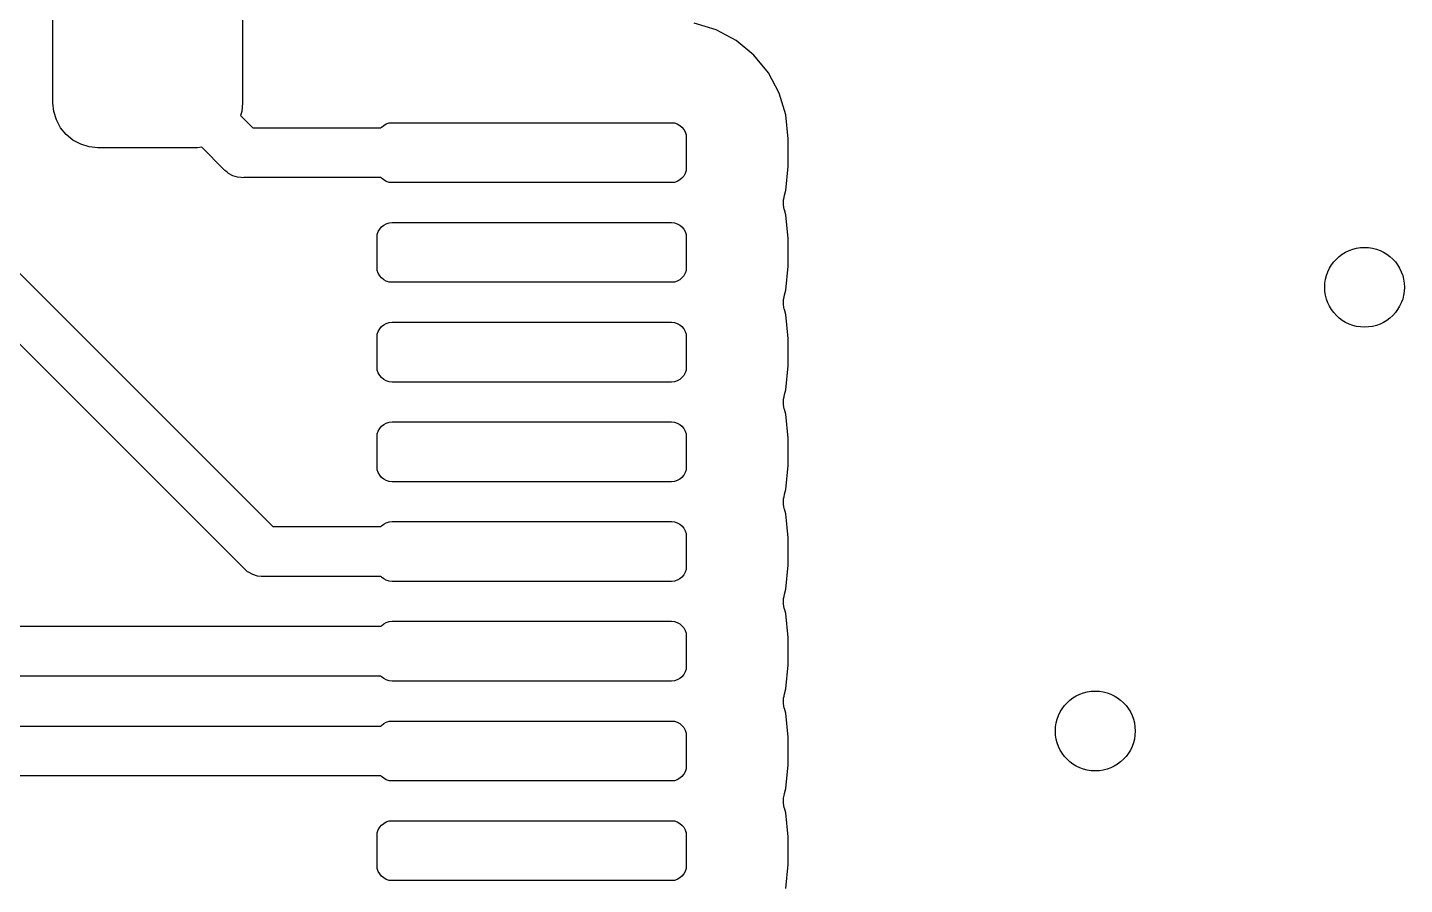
# Model space of a CAD drawing. Extents: x 103 to 213, y -152 to -90.
# Drawn here: x 154.2 to 161.1, y -109.29 to -105 of the extents above; entities that cross this region are included whole.
import ezdxf

# ---------------------------------------------------------------- set-up
doc = ezdxf.new("R2010")
doc.units = 0
doc.layers.add('BLACK', color=7, linetype='CONTINUOUS')

msp = doc.modelspace()

# ---------------------------------------------------------------- linework, layer by layer
at = {"layer": 'BLACK', "linetype": 'CONTINUOUS'}
for p, q in [((154.325, -105.375), (154.325, -104.925)), ((155.275, -104.958), (155.275, -105.375)), ((157.649, -105.009), (157.539, -104.976)), ((157.75, -105.063), (157.649, -105.009)), ((157.839, -105.136), (157.75, -105.063)), ((157.912, -105.225), (157.839, -105.136)), ((157.966, -105.326), (157.912, -105.225)), ((157.999, -105.436), (157.966, -105.326)), ((153.315, -105.388), (155.427, -107.5)), ((154.329, -105.419), (154.325, -105.375)), ((155.275, -105.375), (155.271, -105.419)), ((154.342, -105.461), (154.329, -105.419)), ((154.363, -105.5), (154.342, -105.461)), ((155.271, -105.419), (155.265, -105.438)), ((155.265, -105.438), (155.327, -105.5)), ((158.011, -105.556), (157.999, -105.436)), ((154.391, -105.534), (154.363, -105.5)), ((154.425, -105.562), (154.391, -105.534)), ((155.327, -105.5), (155.969, -105.5)), ((155.969, -105.5), (155.972, -105.497)), ((155.972, -105.497), (155.983, -105.488)), ((155.983, -105.488), (155.996, -105.481)), ((155.996, -105.481), (156.01, -105.476)), ((156.01, -105.476), (156.025, -105.475)), ((156.025, -105.475), (157.425, -105.475)), ((157.425, -105.475), (157.44, -105.476)), ((157.44, -105.476), (157.454, -105.481)), ((157.454, -105.481), (157.467, -105.488)), ((157.467, -105.488), (157.478, -105.497)), ((157.478, -105.497), (157.487, -105.508)), ((157.487, -105.508), (157.494, -105.521)), ((157.494, -105.521), (157.499, -105.535)), ((157.499, -105.535), (157.5, -105.55)), ((155.282, -107.709), (153.121, -105.548)), ((154.464, -105.583), (154.425, -105.562)), ((154.506, -105.596), (154.464, -105.583)), ((154.55, -105.6), (154.506, -105.596)), ((155.05, -105.6), (154.55, -105.6)), ((155.071, -105.598), (155.05, -105.6)), ((155.182, -105.709), (155.071, -105.598)), ((157.5, -105.55), (157.5, -105.7)), ((158.011, -105.694), (158.011, -105.556)), ((155.186, -105.714), (155.182, -105.709)), ((155.191, -105.718), (155.186, -105.714)), ((155.2, -105.725), (155.191, -105.718)), ((155.191, -105.718), (155.191, -105.718)), ((155.205, -105.729), (155.2, -105.725)), ((155.227, -105.741), (155.205, -105.729)), ((155.25, -105.748), (155.227, -105.741)), ((157.487, -105.742), (157.478, -105.753)), ((157.494, -105.729), (157.487, -105.742)), ((157.499, -105.715), (157.494, -105.729)), ((157.5, -105.7), (157.499, -105.715)), ((157.999, -105.814), (158.011, -105.694)), ((155.269, -105.75), (155.25, -105.748)), ((155.275, -105.751), (155.269, -105.75)), ((155.269, -105.75), (155.269, -105.75)), ((155.281, -105.75), (155.275, -105.751)), ((155.969, -105.75), (155.281, -105.75)), ((155.972, -105.753), (155.969, -105.75)), ((155.983, -105.762), (155.972, -105.753)), ((155.996, -105.769), (155.983, -105.762)), ((156.01, -105.774), (155.996, -105.769)), ((156.025, -105.775), (156.01, -105.774)), ((157.425, -105.775), (156.025, -105.775)), ((157.44, -105.774), (157.425, -105.775)), ((157.454, -105.769), (157.44, -105.774)), ((157.467, -105.762), (157.454, -105.769)), ((157.478, -105.753), (157.467, -105.762)), ((157.992, -105.838), (157.999, -105.814)), ((157.987, -105.861), (157.99, -105.85)), ((157.987, -105.862), (157.987, -105.861)), ((157.987, -105.874), (157.987, -105.862)), ((157.987, -105.862), (157.987, -105.862)), ((157.987, -105.886), (157.987, -105.874)), ((157.99, -105.85), (157.992, -105.838)), ((157.987, -105.887), (157.987, -105.886)), ((157.989, -105.899), (157.987, -105.887)), ((157.987, -105.887), (157.987, -105.887)), ((157.991, -105.91), (157.989, -105.899)), ((157.992, -105.912), (157.991, -105.91)), ((157.999, -105.936), (157.992, -105.912)), ((157.992, -105.912), (157.992, -105.912)), ((157.992, -105.912), (157.992, -105.912)), ((157.992, -105.912), (157.992, -105.912)), ((158.011, -106.056), (157.999, -105.936)), ((155.951, -106.035), (155.956, -106.021)), ((155.956, -106.021), (155.963, -106.008)), ((155.963, -106.008), (155.972, -105.997)), ((155.972, -105.997), (155.983, -105.988)), ((155.983, -105.988), (155.996, -105.981)), ((155.996, -105.981), (156.01, -105.976)), ((156.01, -105.976), (156.025, -105.975)), ((156.025, -105.975), (157.425, -105.975)), ((157.425, -105.975), (157.44, -105.976)), ((157.44, -105.976), (157.454, -105.981)), ((157.454, -105.981), (157.467, -105.988)), ((157.467, -105.988), (157.478, -105.997)), ((157.478, -105.997), (157.487, -106.008)), ((157.487, -106.008), (157.494, -106.021)), ((157.494, -106.021), (157.499, -106.035)), ((155.95, -106.05), (155.951, -106.035)), ((155.95, -106.2), (155.95, -106.05)), ((157.499, -106.035), (157.5, -106.05)), ((157.5, -106.05), (157.5, -106.2)), ((158.011, -106.194), (158.011, -106.056)), ((155.951, -106.215), (155.95, -106.2)), ((155.956, -106.229), (155.951, -106.215)), ((155.963, -106.242), (155.956, -106.229)), ((157.494, -106.229), (157.487, -106.242)), ((157.499, -106.215), (157.494, -106.229)), ((157.5, -106.2), (157.499, -106.215)), ((157.999, -106.314), (158.011, -106.194)), ((155.972, -106.253), (155.963, -106.242)), ((155.983, -106.262), (155.972, -106.253)), ((155.996, -106.269), (155.983, -106.262)), ((156.01, -106.274), (155.996, -106.269)), ((156.025, -106.275), (156.01, -106.274)), ((157.425, -106.275), (156.025, -106.275)), ((157.44, -106.274), (157.425, -106.275)), ((157.454, -106.269), (157.44, -106.274)), ((157.467, -106.262), (157.454, -106.269)), ((157.478, -106.253), (157.467, -106.262)), ((157.487, -106.242), (157.478, -106.253)), ((157.987, -106.361), (157.99, -106.35)), ((157.987, -106.362), (157.987, -106.361)), ((157.987, -106.374), (157.987, -106.362)), ((157.987, -106.362), (157.987, -106.362)), ((157.99, -106.35), (157.992, -106.338)), ((157.992, -106.338), (157.999, -106.314)), ((157.987, -106.386), (157.987, -106.374)), ((157.987, -106.387), (157.987, -106.386)), ((157.989, -106.399), (157.987, -106.387)), ((157.987, -106.387), (157.987, -106.387)), ((157.991, -106.41), (157.989, -106.399)), ((157.992, -106.412), (157.991, -106.41)), ((157.999, -106.436), (157.992, -106.412)), ((157.992, -106.412), (157.992, -106.412)), ((157.992, -106.412), (157.992, -106.412)), ((157.992, -106.412), (157.992, -106.412)), ((158.011, -106.556), (157.999, -106.436)), ((155.963, -106.508), (155.972, -106.497)), ((155.972, -106.497), (155.983, -106.488)), ((155.983, -106.488), (155.996, -106.481)), ((155.996, -106.481), (156.01, -106.476)), ((156.01, -106.476), (156.025, -106.475)), ((156.025, -106.475), (157.425, -106.475)), ((157.425, -106.475), (157.44, -106.476)), ((157.44, -106.476), (157.454, -106.481)), ((157.454, -106.481), (157.467, -106.488)), ((157.467, -106.488), (157.478, -106.497)), ((157.478, -106.497), (157.487, -106.508)), ((155.95, -106.55), (155.951, -106.535)), ((155.95, -106.7), (155.95, -106.55)), ((155.951, -106.535), (155.956, -106.521)), ((155.956, -106.521), (155.963, -106.508)), ((157.487, -106.508), (157.494, -106.521)), ((157.494, -106.521), (157.499, -106.535)), ((157.499, -106.535), (157.5, -106.55)), ((157.5, -106.55), (157.5, -106.7)), ((158.011, -106.694), (158.011, -106.556)), ((155.951, -106.715), (155.95, -106.7)), ((157.5, -106.7), (157.499, -106.715)), ((157.999, -106.814), (158.011, -106.694)), ((155.956, -106.729), (155.951, -106.715)), ((155.963, -106.742), (155.956, -106.729)), ((155.972, -106.753), (155.963, -106.742)), ((155.983, -106.762), (155.972, -106.753)), ((155.996, -106.769), (155.983, -106.762)), ((156.01, -106.774), (155.996, -106.769)), ((156.025, -106.775), (156.01, -106.774)), ((157.425, -106.775), (156.025, -106.775)), ((157.44, -106.774), (157.425, -106.775)), ((157.454, -106.769), (157.44, -106.774)), ((157.467, -106.762), (157.454, -106.769)), ((157.478, -106.753), (157.467, -106.762)), ((157.487, -106.742), (157.478, -106.753)), ((157.494, -106.729), (157.487, -106.742)), ((157.499, -106.715), (157.494, -106.729)), ((157.987, -106.861), (157.99, -106.85)), ((157.99, -106.85), (157.992, -106.838)), ((157.992, -106.838), (157.999, -106.814)), ((157.987, -106.862), (157.987, -106.861)), ((157.987, -106.874), (157.987, -106.862)), ((157.987, -106.862), (157.987, -106.862)), ((157.987, -106.886), (157.987, -106.874)), ((157.987, -106.887), (157.987, -106.886)), ((157.989, -106.899), (157.987, -106.887)), ((157.987, -106.887), (157.987, -106.887)), ((157.991, -106.91), (157.989, -106.899)), ((157.992, -106.912), (157.991, -106.91)), ((157.999, -106.936), (157.992, -106.912)), ((157.992, -106.912), (157.992, -106.912)), ((157.992, -106.912), (157.992, -106.912)), ((157.992, -106.912), (157.992, -106.912)), ((155.972, -106.997), (155.983, -106.988)), ((155.983, -106.988), (155.996, -106.981)), ((155.996, -106.981), (156.01, -106.976)), ((156.01, -106.976), (156.025, -106.975)), ((156.025, -106.975), (157.425, -106.975)), ((157.425, -106.975), (157.44, -106.976)), ((157.44, -106.976), (157.454, -106.981)), ((157.454, -106.981), (157.467, -106.988)), ((157.467, -106.988), (157.478, -106.997)), ((158.011, -107.056), (157.999, -106.936)), ((155.95, -107.05), (155.951, -107.035)), ((155.95, -107.2), (155.95, -107.05)), ((155.951, -107.035), (155.956, -107.021)), ((155.956, -107.021), (155.963, -107.008)), ((155.963, -107.008), (155.972, -106.997)), ((157.478, -106.997), (157.487, -107.008)), ((157.487, -107.008), (157.494, -107.021)), ((157.494, -107.021), (157.499, -107.035)), ((157.499, -107.035), (157.5, -107.05)), ((157.5, -107.05), (157.5, -107.2)), ((158.011, -107.194), (158.011, -107.056)), ((157.999, -107.314), (158.011, -107.194)), ((155.951, -107.215), (155.95, -107.2)), ((155.956, -107.229), (155.951, -107.215)), ((155.963, -107.242), (155.956, -107.229)), ((155.972, -107.253), (155.963, -107.242)), ((155.983, -107.262), (155.972, -107.253)), ((155.996, -107.269), (155.983, -107.262)), ((157.467, -107.262), (157.454, -107.269)), ((157.478, -107.253), (157.467, -107.262)), ((157.487, -107.242), (157.478, -107.253)), ((157.494, -107.229), (157.487, -107.242)), ((157.499, -107.215), (157.494, -107.229)), ((157.5, -107.2), (157.499, -107.215)), ((156.01, -107.274), (155.996, -107.269)), ((156.025, -107.275), (156.01, -107.274)), ((157.425, -107.275), (156.025, -107.275)), ((157.44, -107.274), (157.425, -107.275)), ((157.454, -107.269), (157.44, -107.274)), ((157.992, -107.338), (157.999, -107.314)), ((157.987, -107.361), (157.99, -107.35)), ((157.987, -107.362), (157.987, -107.361)), ((157.987, -107.374), (157.987, -107.362)), ((157.987, -107.362), (157.987, -107.362)), ((157.987, -107.386), (157.987, -107.374)), ((157.987, -107.387), (157.987, -107.386)), ((157.989, -107.399), (157.987, -107.387)), ((157.987, -107.387), (157.987, -107.387)), ((157.991, -107.41), (157.989, -107.399)), ((157.99, -107.35), (157.992, -107.338)), ((157.992, -107.412), (157.991, -107.41)), ((157.999, -107.436), (157.992, -107.412)), ((157.992, -107.412), (157.992, -107.412)), ((157.992, -107.412), (157.992, -107.412)), ((157.992, -107.412), (157.992, -107.412)), ((158.011, -107.556), (157.999, -107.436)), ((155.427, -107.5), (155.969, -107.5)), ((155.969, -107.5), (155.972, -107.497)), ((155.972, -107.497), (155.983, -107.488)), ((155.983, -107.488), (155.996, -107.481)), ((155.996, -107.481), (156.01, -107.476)), ((156.01, -107.476), (156.025, -107.475)), ((156.025, -107.475), (157.425, -107.475)), ((157.425, -107.475), (157.44, -107.476)), ((157.44, -107.476), (157.454, -107.481)), ((157.454, -107.481), (157.467, -107.488)), ((157.467, -107.488), (157.478, -107.497)), ((157.478, -107.497), (157.487, -107.508)), ((157.487, -107.508), (157.494, -107.521)), ((157.494, -107.521), (157.499, -107.535)), ((157.499, -107.535), (157.5, -107.55)), ((157.5, -107.55), (157.5, -107.7)), ((158.011, -107.694), (158.011, -107.556)), ((155.286, -107.714), (155.282, -107.709)), ((155.291, -107.718), (155.286, -107.714)), ((155.301, -107.726), (155.291, -107.718)), ((155.291, -107.718), (155.291, -107.718)), ((155.305, -107.729), (155.301, -107.726)), ((155.327, -107.741), (155.305, -107.729)), ((155.35, -107.748), (155.327, -107.741)), ((155.369, -107.75), (155.35, -107.748)), ((157.487, -107.742), (157.478, -107.753)), ((157.494, -107.729), (157.487, -107.742)), ((157.499, -107.715), (157.494, -107.729)), ((157.5, -107.7), (157.499, -107.715)), ((157.999, -107.814), (158.011, -107.694)), ((155.375, -107.751), (155.369, -107.75)), ((155.369, -107.75), (155.369, -107.75)), ((155.381, -107.75), (155.375, -107.751)), ((155.969, -107.75), (155.381, -107.75)), ((155.972, -107.753), (155.969, -107.75)), ((155.983, -107.762), (155.972, -107.753)), ((155.996, -107.769), (155.983, -107.762)), ((156.01, -107.774), (155.996, -107.769)), ((156.025, -107.775), (156.01, -107.774)), ((157.425, -107.775), (156.025, -107.775)), ((157.44, -107.774), (157.425, -107.775)), ((157.454, -107.769), (157.44, -107.774)), ((157.467, -107.762), (157.454, -107.769)), ((157.478, -107.753), (157.467, -107.762)), ((157.992, -107.838), (157.999, -107.814)), ((157.987, -107.861), (157.99, -107.85)), ((157.987, -107.862), (157.987, -107.861)), ((157.987, -107.874), (157.987, -107.862)), ((157.987, -107.862), (157.987, -107.862)), ((157.987, -107.886), (157.987, -107.874)), ((157.987, -107.887), (157.987, -107.886)), ((157.99, -107.85), (157.992, -107.838)), ((157.989, -107.899), (157.987, -107.887)), ((157.987, -107.887), (157.987, -107.887)), ((157.991, -107.91), (157.989, -107.899)), ((157.992, -107.912), (157.991, -107.91)), ((157.999, -107.936), (157.992, -107.912)), ((157.992, -107.912), (157.992, -107.912)), ((157.992, -107.912), (157.992, -107.912)), ((157.992, -107.912), (157.992, -107.912)), ((158.011, -108.056), (157.999, -107.936)), ((149.9, -108), (155.969, -108)), ((155.969, -108), (155.972, -107.997)), ((155.972, -107.997), (155.983, -107.988)), ((155.983, -107.988), (155.996, -107.981)), ((155.996, -107.981), (156.01, -107.976)), ((156.01, -107.976), (156.025, -107.975)), ((156.025, -107.975), (157.425, -107.975)), ((157.425, -107.975), (157.44, -107.976)), ((157.44, -107.976), (157.454, -107.981)), ((157.454, -107.981), (157.467, -107.988)), ((157.467, -107.988), (157.478, -107.997)), ((157.478, -107.997), (157.487, -108.008)), ((157.487, -108.008), (157.494, -108.021)), ((157.494, -108.021), (157.499, -108.035)), ((157.499, -108.035), (157.5, -108.05)), ((157.5, -108.05), (157.5, -108.2)), ((158.011, -108.194), (158.011, -108.056)), ((157.494, -108.229), (157.487, -108.242)), ((157.499, -108.215), (157.494, -108.229)), ((157.5, -108.2), (157.499, -108.215)), ((157.999, -108.314), (158.011, -108.194)), ((155.969, -108.25), (149.898, -108.25)), ((155.972, -108.253), (155.969, -108.25)), ((155.983, -108.262), (155.972, -108.253)), ((155.996, -108.269), (155.983, -108.262)), ((156.01, -108.274), (155.996, -108.269)), ((156.025, -108.275), (156.01, -108.274)), ((157.425, -108.275), (156.025, -108.275)), ((157.44, -108.274), (157.425, -108.275)), ((157.454, -108.269), (157.44, -108.274)), ((157.467, -108.262), (157.454, -108.269)), ((157.478, -108.253), (157.467, -108.262)), ((157.487, -108.242), (157.478, -108.253)), ((157.987, -108.361), (157.99, -108.35)), ((157.987, -108.362), (157.987, -108.361)), ((157.987, -108.374), (157.987, -108.362)), ((157.987, -108.362), (157.987, -108.362)), ((157.99, -108.35), (157.992, -108.338)), ((157.992, -108.338), (157.999, -108.314)), ((157.987, -108.386), (157.987, -108.374)), ((157.987, -108.387), (157.987, -108.386)), ((157.989, -108.399), (157.987, -108.387)), ((157.987, -108.387), (157.987, -108.387)), ((157.991, -108.41), (157.989, -108.399)), ((157.992, -108.412), (157.991, -108.41)), ((157.999, -108.436), (157.992, -108.412)), ((157.992, -108.412), (157.992, -108.412)), ((157.992, -108.412), (157.992, -108.412)), ((157.992, -108.412), (157.992, -108.412)), ((158.011, -108.556), (157.999, -108.436)), ((150.118, -108.5), (155.969, -108.5)), ((155.969, -108.5), (155.972, -108.497)), ((155.972, -108.497), (155.983, -108.488)), ((155.983, -108.488), (155.996, -108.481)), ((155.996, -108.481), (156.01, -108.476)), ((156.01, -108.476), (156.025, -108.475)), ((156.025, -108.475), (157.425, -108.475)), ((157.425, -108.475), (157.44, -108.476)), ((157.44, -108.476), (157.454, -108.481)), ((157.454, -108.481), (157.467, -108.488)), ((157.467, -108.488), (157.478, -108.497)), ((157.478, -108.497), (157.487, -108.508)), ((157.487, -108.508), (157.494, -108.521)), ((157.494, -108.521), (157.499, -108.535)), ((157.499, -108.535), (157.5, -108.55)), ((157.5, -108.55), (157.5, -108.7)), ((158.011, -108.694), (158.011, -108.556)), ((157.5, -108.7), (157.499, -108.715)), ((157.999, -108.814), (158.011, -108.694)), ((155.969, -108.75), (150.164, -108.75)), ((155.972, -108.753), (155.969, -108.75)), ((155.983, -108.762), (155.972, -108.753)), ((155.996, -108.769), (155.983, -108.762)), ((156.01, -108.774), (155.996, -108.769)), ((156.025, -108.775), (156.01, -108.774)), ((157.425, -108.775), (156.025, -108.775)), ((157.44, -108.774), (157.425, -108.775)), ((157.454, -108.769), (157.44, -108.774)), ((157.467, -108.762), (157.454, -108.769)), ((157.478, -108.753), (157.467, -108.762)), ((157.487, -108.742), (157.478, -108.753)), ((157.494, -108.729), (157.487, -108.742)), ((157.499, -108.715), (157.494, -108.729)), ((157.987, -108.861), (157.99, -108.849)), ((157.99, -108.849), (157.992, -108.838)), ((157.992, -108.838), (157.999, -108.814)), ((157.987, -108.862), (157.987, -108.861)), ((157.987, -108.874), (157.987, -108.862)), ((157.987, -108.862), (157.987, -108.862)), ((157.987, -108.886), (157.987, -108.874)), ((157.987, -108.887), (157.987, -108.886)), ((157.989, -108.899), (157.987, -108.887)), ((157.987, -108.887), (157.987, -108.887)), ((157.991, -108.91), (157.989, -108.899)), ((157.992, -108.912), (157.991, -108.91)), ((157.999, -108.936), (157.992, -108.912)), ((157.992, -108.912), (157.992, -108.912)), ((157.992, -108.912), (157.992, -108.912)), ((157.992, -108.912), (157.992, -108.912)), ((155.972, -108.997), (155.983, -108.988)), ((155.983, -108.988), (155.996, -108.981)), ((155.996, -108.981), (156.01, -108.976)), ((156.01, -108.976), (156.025, -108.975)), ((156.025, -108.975), (157.425, -108.975)), ((157.425, -108.975), (157.44, -108.976)), ((157.44, -108.976), (157.454, -108.981)), ((157.454, -108.981), (157.467, -108.988)), ((157.467, -108.988), (157.478, -108.997)), ((158.011, -109.056), (157.999, -108.936)), ((155.95, -109.05), (155.951, -109.035)), ((155.95, -109.2), (155.95, -109.05)), ((155.951, -109.035), (155.956, -109.021)), ((155.956, -109.021), (155.963, -109.008)), ((155.963, -109.008), (155.972, -108.997)), ((157.478, -108.997), (157.487, -109.008)), ((157.487, -109.008), (157.494, -109.021)), ((157.494, -109.021), (157.499, -109.035)), ((157.499, -109.035), (157.5, -109.05)), ((157.5, -109.05), (157.5, -109.2)), ((158.011, -109.194), (158.011, -109.056)), ((157.999, -109.314), (158.011, -109.194)), ((155.951, -109.215), (155.95, -109.2)), ((155.956, -109.229), (155.951, -109.215)), ((155.963, -109.242), (155.956, -109.229)), ((155.972, -109.253), (155.963, -109.242)), ((155.983, -109.262), (155.972, -109.253)), ((155.996, -109.269), (155.983, -109.262)), ((157.467, -109.262), (157.454, -109.269)), ((157.478, -109.253), (157.467, -109.262)), ((157.487, -109.242), (157.478, -109.253)), ((157.494, -109.229), (157.487, -109.242)), ((157.499, -109.215), (157.494, -109.229)), ((157.5, -109.2), (157.499, -109.215)), ((156.01, -109.274), (155.996, -109.269)), ((156.025, -109.275), (156.01, -109.274)), ((157.425, -109.275), (156.025, -109.275)), ((157.44, -109.274), (157.425, -109.275)), ((157.454, -109.269), (157.44, -109.274))]:
    msp.add_line(p, q, dxfattribs=at)
at = {"layer": 'BLACK'}
for centre in [(160.9, -106.3), (159.55, -108.525)]:
    msp.add_circle(centre, 0.2, dxfattribs=at)

doc.saveas('drawing.dxf')
